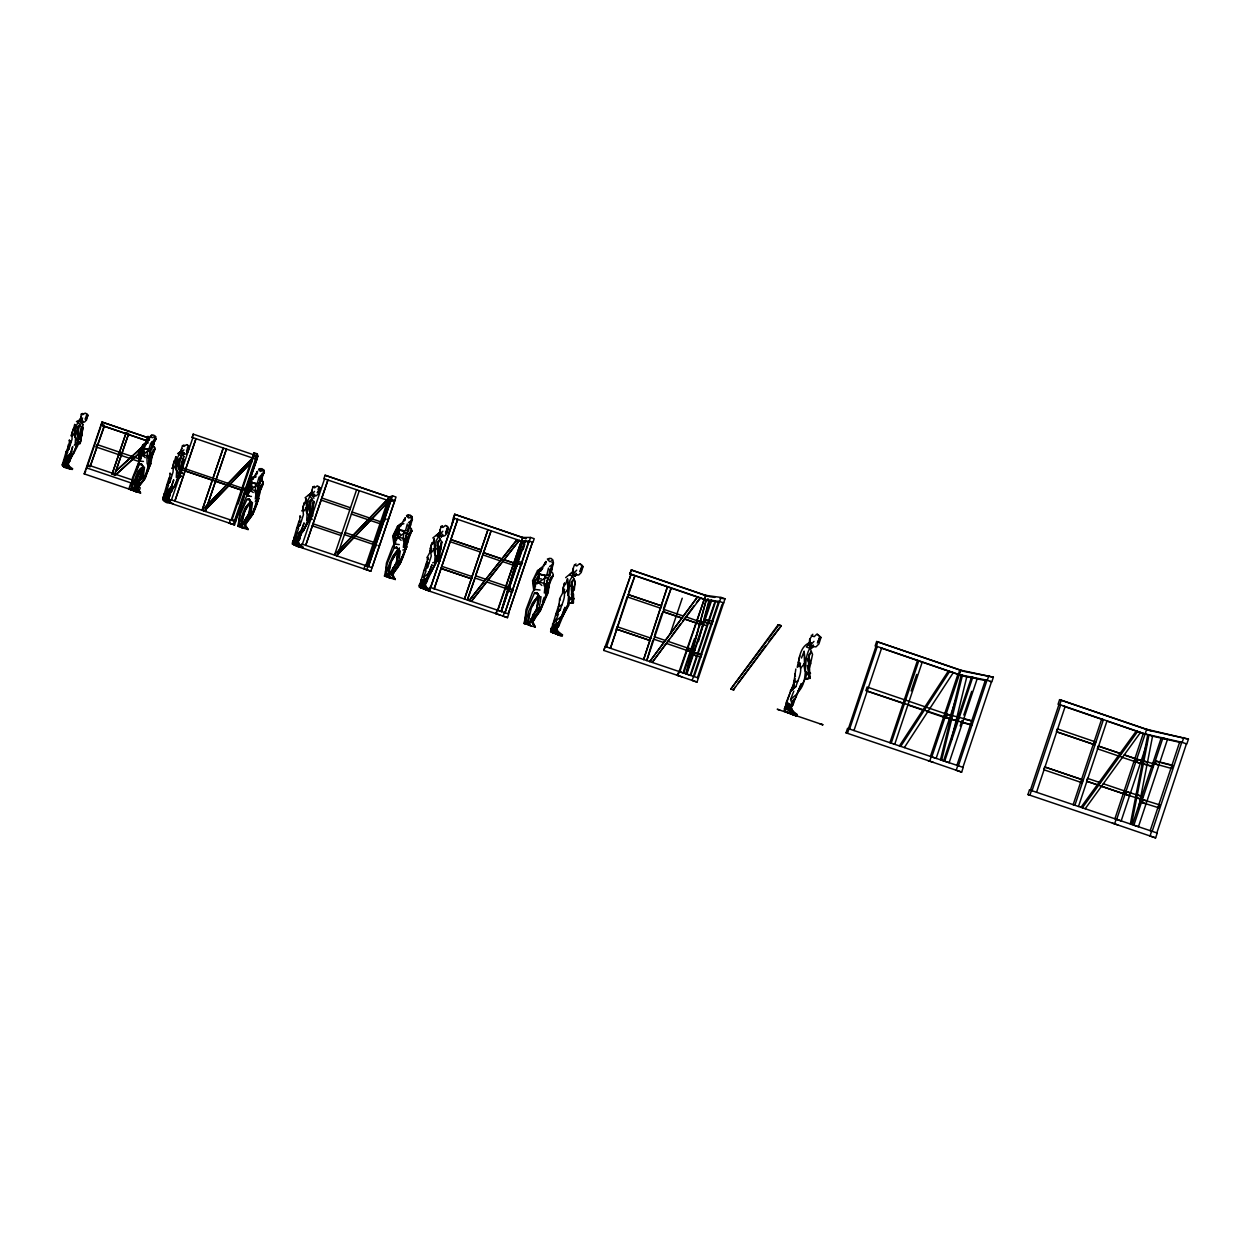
<?xml version="1.0" encoding="UTF-8"?>
<svg xmlns="http://www.w3.org/2000/svg" width="1251" height="1251" viewBox="0 0 1251 1251"><rect width="100%" height="100%" fill="white"/><g stroke="black" fill="none" stroke-linecap="round" stroke-linejoin="round"><path stroke-width="1.5" d="M302.805 507.812L304.431 502.621L302.805 507.812L303.414 514.724L300.115 525.06L296.643 528.516L292.406 543.997L295.94 543.309L299.161 540.213L300.099 536.851L298.614 534.193M560.339 635.711L560.276 634.601L551.222 632.036L550.8 629.581L554.209 628.065L560.339 635.711L550.612 631.739L551.159 628.346L557.524 626.532L556.304 623.952L559.353 621.856L565.045 607.235L561.324 617.978L557.274 624.28L557.383 626.704L554.74 629.003L551.503 628.8L556.007 613.725L560.323 609.769C561.855 603.263 567.094 595.789 562.856 589.362L564.482 583.185L562.856 589.362M394.174 536.085L394.19 545.968L394.69 543.2M534.474 590.503L535.459 580.261L535.397 586.656M809.694 639.198L809.006 644.75L811.367 651.615L809.022 656.165L808.646 672.631L808.756 658.589M427.811 590.566L427.701 589.549L419.679 587.282L419.398 585.093L422.291 583.654L427.811 590.566L419.241 587.047L419.398 585.093L421.65 582.716L423.323 583.936L426.575 581.996L435.223 563.701L436.724 557.508L434.644 553.552L434.238 538.978L432.486 544.451M301.944 546.155L299.708 544.748L297.816 540.182L295.971 540.667L297.957 535.835M531.268 625.953L528.641 625.047L529.595 622.623L541.058 607.579L545.639 596.117L545.811 586.312L548.141 577.712L550.331 575.304L541.589 575.116L538.587 573.13L538.477 570.519L541.73 567.469L542.731 567.876L540.839 570.847L542.731 567.876M172.185 489.845L168.901 490.752L170.355 493.285L169.636 496.037L167.775 494.301L171.027 490.095L171.637 491.565L169.01 494.692C173.639 488.562 177.454 481.135 178.283 473.41L176.125 469.766L175.797 456.678L174.468 461.666M248.621 495.803L247.745 495.349L247.87 488.922L251.779 483.605L251.467 486.498L250.7 479.368L254.219 476.944L252.483 479.555L254.219 476.944M308.794 521.073L303.086 531.268L301.163 529.939L302.648 531.691L298.536 538.258L301.272 534.99L300.568 533.411L303.086 531.268L308.074 519.556L311.843 519.29L306.604 512.347L306.245 498.633L304.712 503.825M811.258 635.383L814.151 636.681L817.028 634.038L820.969 637.494L818.889 643.952L815.98 646.876L813.666 646.595L811.148 648.19L811.242 642.764L809.616 642.701C801.25 645.985 799.655 655.321 798.232 663.139C804.143 670.051 797.857 679.152 795.996 686.486L790.82 690.865L784.533 708.707L785.237 711.569L795.902 714.618L793.369 714.993L784.283 711.131L784.533 708.707L788.865 707.143L795.902 714.618L795.855 715.838L793.369 714.993L788.834 710.443L789.381 708.191L792.118 705.486L791.789 702.687L794.557 700.06L801.375 683.625L797.497 692.647C810.132 680.466 801.719 662.014 809.804 648.315L806.348 646.955L810.288 642.326L809.694 639.355L812.806 634.273M422.807 583.232L420.836 580.12L425.34 582.278L419.679 583.967L425.309 582.466L424.152 579.917L426.998 578.04L431.986 564.748L425.309 582.466L422.807 584.514L419.898 584.342L423.933 570.675L427.733 567.047L431.251 556.085L430.313 548.642L431.908 543.09L430.313 548.642M551.159 628.346L553.208 626.939L553.333 623.577M786.754 704.657L786.691 707.065L785.034 707.347L792.211 711.741L795.855 715.838M430.281 590.003L423.886 585.218L427.216 581.074L427.263 579.416L425.418 580.855L428.327 577.368L427.498 575.679L430.797 572.723L436.349 562.622M430.97 548.173L431.767 548.657L430.266 551.316L430.313 549.83M533.77 588.033L533.927 582.606M809.053 664.344L809.194 659.089M810.554 645.751L809.022 644.593L810.195 645.422L810.288 642.326L809.006 644.75L811.148 648.19L813.072 645.813L811.68 647.987L809.006 644.75L811.242 642.764M135.968 487.843L136.031 485.763L140.55 479.586M172.779 465.513L174.436 460.603L173.091 468.03L172.873 466.607M421.65 582.716L421.681 579.651L425.309 580.308L423.495 577.415L426.122 570.769M296.643 528.516L299.255 520.338M83.051 427.435L81.565 433.8L81.393 429.359L83.051 427.435L80.236 443.48L74.997 437.006L74.7 424.496L73.512 429.296M300.099 538.415L297.816 540.182L298.285 541.933C292.515 540.401 301.069 540.26 296.8 537.211L299.552 535.459L304.102 522.887L298.066 539.666L295.596 541.558L292.89 541.402L294.72 539.932M560.245 620.918L557.055 624.781L559.275 623.248L558.493 626.079L555.819 627.877L558.102 627.158L559.197 625.062L570.081 599.198L567.97 594.882L567.501 578.775L565.405 584.764M152.638 451.548C150.026 453.378 147.368 465.091 150.886 463.668L152.638 451.548L154.827 449.281L154.608 447.373L151.793 444.527L152.106 441.838L156.062 439.07L155.562 436.521L153.67 435.082L150.558 435.629M525.748 621.168L525.873 618.62M140.378 460.556L140.331 454.394L145.648 445.215L142.583 445.434L138.345 454.019L139.721 461.275L138.861 453.785L142.067 447.577L145.163 449.015L152.075 449.031L150.276 451.079C148.666 464.903 147.227 479.633 134.608 488.86L133.951 490.971L136.547 491.862M147.18 464.012L146.899 457.131L149.682 456.38L147.243 456.115L147.509 450.172L150.276 451.079L148.369 458.335M187.494 445.137L189.261 446.779L187.963 451.83L185.914 453.957L182.709 454.707L180.488 452.299L182.49 445.684L184.022 444.996M394.784 541.511L395.066 536.476L399.116 530.799L399.1 529.204L395.316 533.896M243.429 524.153L243.554 521.995L249.262 514.036L250.7 506.624M545.702 564.201L545.858 561.527L541.62 568.423L538.477 570.519L538.587 573.13L537.336 573.224L533.489 580.573L533.786 589.487M70.494 441.681L69.352 440.211L69.212 448.702L67.929 447.592L68.461 444.34M165.398 496.053L165.507 494.426M168.588 485.263L166.211 491.236L166.836 493.504L168.385 494.02L164.976 493.379L165.116 496.194L162.99 498.289L170.167 502.464L166.618 501.135C164.147 497.116 170.167 496.538 166.836 493.504L169.557 491.862L173.748 479.821L168.213 495.912L165.742 497.679L163.193 497.538C162.223 504.622 177.298 505.044 165.226 496.882L163.193 497.538L166.758 485.216L169.948 481.901L173.06 472.018L173.357 465.091M548.908 587.782L550.331 578.071L553.255 575.491L552.754 573.13L549.377 569.752M169.808 476.787L170.042 473.066L171.059 474.551M149.823 459.789L149.573 464.058L150.886 463.668L144.131 479.649L137.235 487.64L137.125 489.516L140.565 493.035L133.951 490.971M405.011 520.463L405.183 517.961L401.164 524.404L398.146 526.358L398.006 528.454L400.899 530.612L408.936 530.737L406.888 533.004L404.73 541.089L404.777 550.362L400.523 561.152L389.452 575.163L388.608 577.462L391.235 578.369M407.623 542.481L409.155 533.411L411.782 530.956L411.391 528.766L408.248 525.592M442.479 525.717L440.962 526.53L438.726 536.538L436.192 540.604L434.691 562.027M255.345 490.814L251.279 489.329L255.673 485.982L258.613 485.529L257.878 491.064L255.345 490.814L255.689 484.575L258.613 485.529L260.521 483.386L254.704 483.543L250.669 481.635L253.515 476.647L250.45 481.291M308.074 519.556L310.389 519.634L309.638 517.695L311.358 518.367L310.389 519.634L308.074 519.556L308.716 516.131M572.817 595.648L571.91 597.697L575.272 581.527L572.489 576.085L573.427 568.361M299.724 519.634L299.99 515.74L300.819 517.21M567.938 604.217L569.799 580.62L572.489 576.085L569.58 574.944L573.599 571.019L572.348 573.13L573.411 573.709L573.13 568.407L574.522 564.905L576.085 563.982M69.321 468.844L62.753 463.574L64.661 462.933L69.399 468.281L62.659 466.123C60.345 461.056 70.947 464.449 66.162 459.696L68.821 458.163L72.714 446.607L70.541 455.208L66.131 463.37L66.084 467.03C75.576 469.86 59.469 468.5 62.785 463.323L66.131 451.799L69.086 448.593L72.058 439.164L71.979 433.018L73.668 428.342L71.979 433.018M75.216 444.34L76.092 425.809L80.517 418.804L81.331 414.081L82.847 413.455M260.959 469.813L258.644 469.203L261.912 468.625L263.805 470.095L264.321 472.769L260.364 475.755L260.083 478.586L263.038 481.588L263.32 483.621L260.959 485.982C258.941 499.462 255.392 514.349 244.883 523.981L244.743 525.936L248.073 529.548L241.412 527.484L243.554 521.995M242.616 527.328L242.147 525.279L249.184 512.707L251.279 502.167L249.105 498.852L247.01 499.337L240.442 513.833L237.737 526.202L241.302 525.748L245.071 509.313M552.723 626L552.567 628.08L553.286 625.531L552.473 624.124L557.524 626.532L554.24 630.989L558.024 634.929L560.276 634.601M176.297 477.429L177.345 458.069L181.974 448.593M257.253 473.816L257.44 471.471L253.609 477.538L250.7 479.368L250.669 481.635L246.353 488.297L247.151 496.053L245.743 488.515L250.169 479.493L252.295 477.647L256.111 476.881M259.332 494.473L259.567 491.502L263.32 483.621L260.599 486.889L258.081 494.098L258.034 500.228L252.89 512.175L243.82 523.559L246.854 522.511L244.852 525.201L245.806 518.242M573.537 594.022L573.411 602.794L572.677 601.653L571.426 603.091L569.017 603.123L573.411 602.794L571.77 599.464L571.426 581.778L573.99 579.041L571.957 583.06L571.472 589.049L572.395 597.352L573.974 598.4M318.051 486.404L319.943 488.14L318.645 493.457L316.487 495.677L313.157 496.475L310.889 493.957L312.922 486.999L314.423 486.264M166.821 496.053L169.636 496.037L168.338 496.522L169.933 501.62L168.244 499.008M407.826 537.305L406.278 541.167L411.782 530.956C405.559 545.014 404.589 562.637 392.314 573.771L392.126 575.835L395.253 579.51L388.608 577.462M563.575 588.83L564.592 589.409L559.666 598.682L558.79 607.188M149.276 440.039L149.463 437.803L145.788 443.573L142.989 445.293L142.911 447.436L142.989 445.293L146.226 442.963L144.569 445.434L146.226 442.963M150.98 459.586L154.827 449.281L152.137 452.362L149.729 459.211L149.823 465.075L148.744 466.764M178.252 475.693L178.002 478.648L173.889 487.39L170.918 488.015L173.889 487.39L178.768 478.257M306.714 520.353L307.981 500.119L312.078 492.206M403.354 547.406L403.932 542.121L402.994 539.713L405.934 538.821L403.307 538.571L403.76 531.988L406.888 533.004L404.73 541.089M793.838 691.084L790.569 699.403L792.524 705.376L785.034 707.347L787.114 705.658L787.473 701.936M77.515 442.838L73.309 453.988L67.476 460.603L69.212 462.245L69.79 459.586L68.383 457.147L70.744 453.269L72.73 454.551L76.608 446.075L77.171 440.524M131.668 486.092L132.387 478.226L139.174 461.04L143.443 461.447M792.039 701.545L794.432 698.637L793.572 703.422L789.819 708.754L797.106 714.493L796.996 715.635L785.081 711.569L796.996 715.635L792.352 713.148M408.592 525.279L407.779 530.455L409.671 528.125L412.377 519.306L411.845 516.475L409.968 514.959L406.528 515.568L408.78 516.147M166.758 485.216L169.213 477.413M238.816 522.293L239.582 514.02L245.384 498.758L246.791 495.959L251.435 496.444M390.578 573.881L390.797 571.613L395.363 564.576M440.117 529.689L439.852 532.426L436.177 535.522L438.726 536.538L441.447 541.511L438.444 556.179L440.024 549.564L439.883 560.823L432.674 562.778M551.957 576.727L553.255 575.491L549.095 584.405L548.204 592.442L539.994 611.364L532.582 621.106L532.379 623.311L535.287 627.079L528.641 625.047M249.997 507.922L250.591 501.682L249.105 498.852M397.396 556.632L398.021 550.018L396.63 547.078L394.3 547.547L387.435 562.95L384.479 576.023L390.562 577.821L390.171 577.008M438.913 533.942L439.867 534.474L440.102 532.05L438.913 533.942L441.29 536.882L442.698 534.943L441.243 536.585L444.762 535.725L447.045 533.379L448.577 528.157L446.326 525.842M537.664 602.763L537.946 594.381L537.054 592.63L534.458 593.115L527.218 609.534L523.966 623.42L530.002 625.187L527.828 622.857L529.236 613.506M795.839 668.988L792.931 689.129M133.669 490.361L131.59 489.688C133.591 484.137 137.282 465.935 143.724 467.702L141.332 463.777L139.424 464.262L133.122 478.023L130.62 489.813L134.06 489.391L137.735 473.801M142.317 472.456L142.88 466.514M385.558 571.863L386.418 563.122L392.517 546.922L394.159 543.997L399.272 544.576M575.116 581.574L574.272 590.081L573.724 587.094M440.493 556.883L438.82 555.851L437.772 548.266L438.335 542.871L440.164 539.228L437.694 541.667L438.194 557.743L439.883 560.823L439.304 559.822L438.038 560.98L439.304 559.822M525.076 618.979L526.03 609.675L532.473 592.427L534.365 589.362L540.025 590.034M179.081 453.097L181.676 450.626L181.364 452.768L180.488 452.299M544.326 593.021L544.92 587.391L543.919 584.827L546.937 583.857L547.578 579.807M134.06 489.391L136.812 476.834L142.817 466.842L137.563 472.784M421.134 581.84L420.915 583.717L421.524 581.387M546.937 583.857L544.201 583.591L544.764 576.602L548.141 577.712L545.811 586.312M794.713 673.742L795.464 676.4M255.329 499.118L255.908 494.145L255.016 491.878L257.878 491.064M798.232 663.139L799.78 656.056M392.314 573.771L395.253 579.51L392.079 574.991L400.242 563.403L404.824 551.347L400.523 561.152L396.567 561.715L399.006 550.612L397.912 550.065L396.567 561.715L391.188 573.318L394.315 572.176L392.611 575.038L393.049 567.594M144.49 467.155L143.349 476.819L139.956 479.852L136.234 487.233L139.158 486.264L137.735 488.86L136.031 485.763L134.608 488.86L135.045 490.814M241.302 525.748C241.709 520.4 246.76 500.963 251.435 502.918L250.466 502.011C243.007 508.125 241.568 517.539 238.816 526.092L240.833 526.734M310.889 493.957L311.812 494.458L312.25 490.017M539.634 596.414L538.337 595.804L536.82 608.174L531.409 620.637L534.646 619.401L532.144 622.357L540.573 609.925L545.561 597.118L541.058 607.579L536.82 608.174L539.634 596.414L537.054 592.63M532.332 620.777L533.129 614.46L536.648 609.581L538.43 600.636M312.5 515.6L310.686 514.552L309.529 507.359L311.874 498.883L310.467 496.334L308.121 495.38L305.072 497.789M150.761 458.319L154.827 449.281M252.483 502.433L251.154 512.55L247.667 515.756M547.359 559.025L551.003 558.353L552.864 559.932L553.427 562.95L551.065 572.489L549.142 575.007L549.861 569.455M530.565 621.168L533.129 614.46M563.873 591.051L562.59 592.223L562.794 590.628M66.334 463.167L67.992 462.714L69.509 467.593L67.882 465.075M137.235 487.64L140.565 493.035L137.344 488.844L138.282 482.229M294.157 539.072L293.907 540.823L292.765 541.073M182.114 472.987L180.175 471.908L178.877 464.997L181.223 456.928L179.816 454.473L177.642 453.597L181.63 451.032M310.154 502.323L308.403 508L310.404 514.88L312.39 508.829L312.609 516.335L311.077 513.16M400.32 550.909L398.741 561.574L395.144 565.014M153.967 451.314L154.608 447.373M79.345 420.383L80.189 420.836L80.517 418.804L79.345 420.383L81.941 423.073L83.051 421.384L81.534 422.697L84.599 421.978L86.538 419.961L87.836 415.144L86.178 413.581M558.181 633.272L557.242 629.362L555.647 629.675L562.481 634.882L562.215 635.836L551.628 632.224L555.022 619.104M142.661 447.107L145.632 442.698L142.661 447.107L143.724 448.046L141.957 454.348M256.83 501.979L256.596 493.16L258.613 485.529M80.924 416.896L80.549 419.21L78.203 421.196M541.058 596.743L539.197 608.049L535.491 611.755M80.987 440.164L78.969 439.085L77.593 432.439L79.908 424.746L78.516 422.4L76.483 421.571L82.019 419.351M398.85 551.3L397.834 550.346L398.85 551.3L399.35 548.251C391.563 555.804 388.326 565.78 385.668 575.929L384.479 576.023L390.562 577.821L388.17 575.523L390.515 561.824M406.028 542.606L405.918 547.625L407.169 546.906L405.699 547.344L406.403 538.821L407.842 539.322L406.372 542.105L406.137 548.532L404.777 550.362M257.19 490.814L258.081 494.098L259.567 491.502L258.238 491.049L257.722 499.133L259.098 498.711C255.423 500.463 258.754 491.174 260.005 489.751L258.269 494.708M164.506 495.365L163.162 497.241M69.118 467.937L64.739 465.231L67.366 461.775L63.676 459.977L63.77 463.073L62.785 463.323L64.724 462.338L68.273 463.308L69.853 461.04M141.332 463.777L143.365 466.92L141.519 476.991L139.956 479.852M425.34 588.392L429.953 590.832L420.336 587.548L421.571 580.589M261.021 478.054L263.32 473.879L261.287 480.931L259.41 483.105L260.317 478.273M141.676 478.273L143.38 469.469M81.628 430.016L81.878 435.833L81.471 434.175L80.471 438.147L78.797 439.429L81.268 426.81L79.908 424.746L77.421 426.732L78.313 440.68L75.654 438.194M1130.341 824.002L1147.793 734.665M1131.53 824.393L1148.981 734.931L1152.562 736.167L1138.504 808.49M81.268 431.83L80.267 438.116L81.237 440.884M396.52 563.075L398.506 552.989M184.022 459.586L182.646 466.295L182.318 461.603L184.022 459.586L182.63 463.23L182.771 468.359L182.365 466.623L181.489 470.845L179.956 472.252L182.568 459.039L181.223 456.928L178.737 459.023L178.533 466.451L180.222 474.895L179.597 476.568L177.798 476.725L180.144 476.85L181.02 475.615M261.287 480.931L262.288 477.726L259.41 483.105M64.082 461.525L63.77 463.073L67.366 461.775L64.661 462.933M164.647 494.88L164.225 497.007L168.041 495.662L164.131 493.77L165.789 496.538M189.261 446.779L187.009 451.861M310.999 514.474L313.172 501.072L311.874 498.883L309.404 501.135L310.06 516.319L307.293 513.645M298.332 540.901L296.065 540.573L296.362 545.139L300.224 546.578L297.91 544.294L292.546 542.152L295.08 540.729L300.24 547.234L292.718 544.185L292.546 542.152L294.704 541.48C288.496 548.36 317.504 548.986 293.578 544.513L294.829 539.728M258.238 493.285L261.162 489.219L263.038 481.588M155.061 438.913L156.062 439.07L155.249 440.43L154.014 439.883L155.562 436.521M152.731 444.027L154.968 440.071L152.841 446.716L150.996 448.765L151.95 444.199M809.006 670.114L808.646 672.631L812.556 654.351L811.367 651.615L808.787 654.82L808.74 674.727L810.163 678.355L805.206 678.73L797.919 692.272M82.378 427.467L83.004 424.621L80.674 420.68M68.993 462.667L65.975 462.917L69.29 461.822L72.73 454.551L70.509 454.598L71.995 451.752M294.407 538.618L293.907 540.823L297.988 539.447L293.813 537.43L295.627 540.354M401.118 540.338L398.569 538.008L397.662 534.349L399.288 529.533L398.006 528.454L402.009 523.841L398.146 526.358L398.193 528.782L397.099 528.907L393.502 535.803L394.19 545.968L392.767 536.022L397.427 526.436L399.71 524.497L403.885 523.731M795.12 678.73L793.197 686.908L790.351 690.661M168.009 500.306L166.602 497.288L169.792 495.631L170.355 493.285M66.131 451.799L67.929 447.592M546.875 574.772L548.485 568.063M183.193 459.57L183.913 456.615L182.427 453.894M86.303 469.485L100.674 427.06M263.805 470.095L263.195 472.581L264.321 472.769L261.772 474.801M940.471 759.795L961.253 675.024L966.804 676.76L951.12 740.92M962.441 675.274L941.628 760.186L949.134 762.703L977.156 678.855L972.731 677.338L944.693 761.202M297.91 544.294L296.284 541.073L299.489 539.29L300.099 536.851M409.671 528.125L410.547 524.654L407.779 530.455M251.06 485.169L249.997 490.376L248.902 490.345L251.076 489.188L249.074 492.659M386.387 571.551L387.247 568.189M423.933 570.675L426.732 561.996M547.469 586.422L548.219 583.545M405.652 530.236L407.294 523.966M427.701 589.549L425.668 589.846L422.338 586.312L425.34 582.278L422.291 583.654M536.867 584.045L538.43 581.465L536.319 582.872L537.821 582.997L537.914 579.025L539.869 573.959L538.43 572.77L541.73 567.469L542.09 568.533L538.43 572.77M698.418 641.607L709.395 600.793L706.283 599.729L686.299 673.945L711.006 600.261L715.603 601.7L690.771 675.462L686.815 674.117L711.647 600.355M703.906 619.245L708.394 602.575M300.24 547.234L295.142 543.247L297.988 539.447L295.08 540.729M410.25 533.035L411.391 528.766M685.814 673.789L706.283 599.729M809.6 676.494L808.115 678.636L805.206 678.73L806.723 674.383L804.706 669.613L804.018 664.015L804.909 662.592M170.136 503.074L165.304 499.29L168.041 495.662L165.226 496.882M152.841 446.716L153.936 443.714L150.996 448.765M262.194 485.685L263.32 483.621M257.393 482.902L259.082 477.038M556.007 613.725L559.119 604.155M299.489 545.53L296.847 542.293L298.317 542.058M246.9 487.609L235.047 521.464L235.297 520.619L232.67 519.744M401.415 524.45L401.164 523.481L398.006 528.454M807.708 660.716L809.022 656.165M256.596 493.16L258.269 487.437M580.323 564.138L582.982 566.734L581.246 572.473L578.697 575.053L576.68 574.819L574.725 576.289L572.911 573.146L574.725 576.289L576.32 574.178L574.85 576.007L572.348 573.13M256.955 459.133L257.221 458.257L249.23 481.135M501.354 611.473L522.543 541.261L501.104 611.411M523.184 549.627L524.826 544.076M411.845 516.475L411.063 519.071L412.377 519.306L409.327 523.043M570.956 586.391L571.957 583.06M788.834 710.443L784.533 708.707L792.79 704.594L793.76 701.404M149.088 448.562L150.777 443.01M437.412 545.889L438.335 542.871M548.141 583.513L547.266 586.328L549.987 581.543M569.017 603.123L571.426 603.091L572.551 601.043M87.836 415.144L85.725 420.008M178.455 463.808L179.597 460.212M389.155 499.43L388.764 500.322L391.454 501.229L391.844 500.353L389.155 499.43L367.763 566.328L368.138 565.483M79.438 439.085L76.718 433.049L78.36 427.889M303.43 507.374L302.945 510.377L302.851 508.938M448.374 527.703L445.731 533.317M74.184 445.2L78.469 443.558L79.001 441.931M807.786 660.434L808.944 656.884L810.664 663.812M530.877 618.792L529.595 622.623L530.143 624.937M1183.79 737.511L1182.179 742.359L1143.258 733.524L1114.891 818.795L1152.171 831.336L1181.773 742.265L1186.839 743.954L1188.45 739.122L1146.667 729.302L1116.69 819.405M1114.61 823.862L1116.158 819.217M1124.696 794.119L1100.098 785.816L1124.696 794.119L1125.634 791.336L1103.319 783.751M1133.985 761.39L1135.455 761.781L1136.393 758.997L1124.274 754.853M1129.544 795.761L1125.963 794.541L1126.885 791.742L1136.017 794.635M1140.318 763.407L1136.721 762.187L1137.659 759.404L1142.695 760.702M1121.177 820.922L1146.573 744.58M1132.374 824.675L1161.319 737.621L1165.869 739.185M1153.719 763.548L1152.765 766.394L1143.32 763.908L1153.25 766.8M1146.041 803.893L1142.382 802.657L1143.336 799.811L1159.88 804.972M1158.911 765.19L1155.252 763.954L1156.205 761.108L1172.953 765.377L1171.984 768.27M1150.201 830.68L1179.756 741.812M1158.879 807.724L1159.833 804.815M1156.831 832.916L1186.433 743.86M1155.611 837.889L1157.222 833.057L1151.624 831.149L1150.013 835.996L1155.611 837.889L1112.452 823.127M798.029 664.547L797.466 666.251L799.264 666.33M911.166 690.912L916.67 674.477M929.712 761.155L931.213 756.667M946.084 714.04L944.88 717.605L926.663 711.397M931.807 756.871L960.799 670.176L876.638 641.513L875.137 645.985L877.264 646.517L849.601 729.052L847.537 728.348L846.036 732.836L847.459 733.321L848.96 728.833L936.436 758.45M946.272 717.98L947.46 714.399M936.155 758.356L956.327 698.058M943.567 760.827L971.558 677.104L974.498 678.12M960.158 725.94L961.988 720.482M963.802 715.025L971.714 691.365M956.921 765.315L985.46 679.918M988.853 675.634L987.289 680.278L957.891 674.352L930.447 756.417L958.391 765.815L986.992 680.216L991.808 681.826L993.372 677.182L959.392 669.895M962.91 767.348L991.511 681.764L989.963 681.451M961.659 772.102L963.207 767.442L957.781 765.596L956.217 770.256L961.659 772.102L928.086 760.592M1031.449 790.538L1029.901 795.214L1027.947 794.541L1029.495 789.881L1032.028 790.741L1060.629 704.97L1058.049 704.297L1059.597 699.653L1151.139 730.85M1030.402 790.194L1058.94 704.61M1061.286 700.013L1059.738 704.657L1148.105 734.978M1036.547 792.274L1065.148 706.518L1063.444 706.158M1082.021 782.719L1082.944 779.936L1044.648 766.91L1043.709 769.709L1082.021 782.719L1080.629 782.297M1094.672 744.736L1095.595 741.952L1057.33 728.864L1056.391 731.663L1094.672 744.736L1056.876 731.944M1078.503 806.473L1107.01 720.873M697.276 656.134L694.117 655.071L694.93 652.662L701.639 654.523L700.81 656.963M705.142 622.326L705.939 619.917L712.835 621.262L712.007 623.702L705.142 622.326L711.756 624.093M690.161 675.243L714.321 603.451M693.398 676.322L718.637 601.371M698.371 677.995L693.539 676.369L692.163 680.45L696.995 682.092L725.017 598.807L721.014 597.431L719.638 601.512L703.484 599.166M722.03 604.577L697.417 677.682L698.214 677.948M848.413 728.645L876.013 646.282M877.889 641.732L876.388 646.22L961.831 675.509M853.98 730.537L881.642 648.018M143.959 445.481L144.569 443.667L148.134 442.932M496.068 613.694L497.288 610.113L508.75 613.96L507.499 617.65L503.105 616.149L504.341 612.458M497.554 610.207L521.98 539.228M504.997 588.205L506.03 586.125L488.39 580.136M512.801 565.139L513.848 563.028L504.075 559.76L513.848 563.028M497.914 610.332L522.59 537.445L530.549 537.445L534.208 538.696L532.957 542.387L529.204 541.12L504.982 612.693M508.938 589.487L506.092 588.533L506.811 586.375L508.719 586.797M516.741 566.39L513.911 565.421L514.63 563.278L515.678 563.388M501.072 611.379L524.857 541.058M501.479 611.536L525.185 541.073L528.798 542.293M509.048 591.144L509.782 588.971L513.16 589.721L512.41 591.926L509.048 591.144L511.94 592.13M518.211 564.045L518.962 561.871L522.465 562.231L521.714 564.436L518.211 564.045L521.104 565.03M528.782 541.12L504.997 612.693M530.549 537.445L529.298 541.136L520.963 540.995M531.816 544.201L508.281 613.803L532.441 542.371M603.811 650.442L605.14 646.486L606.532 646.955L631.067 574.225L603.811 650.442L681.67 676.791M719.122 602.216L707.362 600.496L629.644 573.896L631.614 570.018L708.175 596.227M629.644 573.896L631.614 570.018M626.97 597.274L610.441 648.284L634.976 575.569L628.815 591.832M649.91 640.465L616.243 629.065L649.91 640.465L650.723 638.104L617.04 626.704M660.215 608.142L661.576 605.891L627.908 594.491L661.576 605.891M652.803 640.418L646.767 660.575L671.24 587.97L663.796 607.814M654.633 634.992L661.967 613.24M670.239 633.835L682.233 598.213M677.901 675.509L679.23 671.568M679.856 671.787L705.595 595.335L721.014 597.431M690.927 651.755L687.815 650.692L688.613 648.331L692.397 649.347M700.169 624.296L697.073 623.248L697.855 620.887L699.95 621.294M683.609 671.036L694.571 638.479M707.362 600.496L708.019 598.525M683.75 673.101L698.386 629.597M699.606 625.985L701.436 620.543M390.703 497.617L325.088 475.177L323.868 478.648L389.561 500.979M302.367 544.201L324.556 478.883M334.502 555.084L356.582 489.829M337.207 556.007L359.272 490.752M365.73 565.655L388.998 497.163L392.564 495.865L396.02 497.038L370.843 571.222L300.506 547.344L301.694 543.982L372.016 567.751L394.816 500.525L391.172 499.399L368.373 566.515L392.564 495.865M367.043 566.093L389.64 499.915M428.686 590.879L430.203 587.407L428.686 590.879L499.9 614.976M524.513 542.215L453.425 517.898L454.629 514.317L526.139 538.649M453.722 517.867L454.926 514.286M452.221 523.121L453.425 517.898M471.611 578.822L441.056 568.47L471.611 578.822L472.331 576.664L441.994 566.375M480.384 552.082L481.369 549.971L451.064 539.634M475.067 577.993L467.342 599.98L491.158 530.674L475.99 574.444M140.237 487.749L138.673 492.315L84.192 473.879L102.019 422.025L149.057 438.053M102.019 422.025L101.284 425.262L146.101 440.446M85.787 471.017L84.192 473.879M87.836 464.903L87.601 465.841L90.088 466.686M103.88 426.091L104.193 425.168L101.722 424.339L101.472 425.293L146.742 440.759M96.092 446.935L96.921 444.496L120.456 452.502L119.627 454.942L96.171 446.967M89.994 466.654L104.365 426.31M90.494 465.794L104.068 426.122M112.043 474.113L126.132 432.658L128.665 433.55L115.514 472.284M136.093 470.798L139.252 461.588M141.128 456.068L143.021 450.548M144.913 445.012L147.853 436.38L150.386 437.24M136.312 470.892L139.455 461.697L132.762 459.414M145.1 445.153L146.789 439.492M148.228 439.992L149.494 439.382M135.186 481.807L135.515 480.869M136.25 482.245L136.594 481.338M141.144 468.39L135.671 484.403L136.719 486.483M137.438 481.619L136.031 482.167M138.376 481.932L142.723 469.188M134.217 480.431L138.626 482.026L142.254 471.08M138.533 483.089L139.017 482.245L137.61 482.777M138.877 485.591L139.643 484.153L139.127 485.669L130.948 482.792L128.806 489.032L132.106 490.095M141.082 479.164L142.223 475.787M148.04 467.983L145.053 478.586L137.344 488.844M246.838 488.734L234.516 524.873L169.667 502.933L170.777 499.712L235.688 521.698L234.359 521.214M193.201 434.128L192.232 437.49L193.201 434.128L257.909 456.255L249.997 479.665M215.453 481.213L241.287 490.001L182.13 469.844L182.787 467.921L246.588 489.641L242.975 487.311M182.239 469.923L182.787 467.921M234.594 524.904L229.246 523.168L230.372 519.869L231.795 520.369L253.281 457.35M231.122 520.119L253.984 452.737L257.299 453.878L257.941 456.365M238.003 504.106L242.366 491.299M233.233 524.513L257.299 453.878M244.977 491.252L245.634 489.329M235.079 521.479L246.072 489M247.291 485.388L256.502 458.351M793.994 685.908L794.416 680.044M787.661 704.235L786.691 707.065L792.524 705.376L786.613 702.577L789.318 706.549M255.939 503.199L252.796 514.349L244.852 525.201L248.073 529.548L244.883 523.981M556.46 615.508L558.759 609.612M401.727 556.82L400.242 563.403M797.231 667.346L799.78 665.188L800.468 663.296L799.029 662.545M145.053 478.586L149.01 467.718L145.022 476.475L141.519 476.991L142.614 466.498L143.365 466.92M798.138 664.406L797.466 666.251L799.78 665.188M436.802 560.792L438.225 561.152L435.895 561.12L437.428 559.088M542.418 602.106L544.154 597.352M252.796 514.349L257.018 502.949L252.89 512.175L249.184 512.707L250.372 501.698L251.279 502.167M440.884 544.451L441.9 541.746L440.868 549.377L440.352 545.796L440.399 551.472L440.071 548.032M390.797 571.613L389.452 575.163L389.952 577.337M582.622 566.203L580.511 570.894M139.424 479.399L142.911 470.267M138.626 482.026L141.41 474.723M817.388 643.045L819.483 637.697L820.969 637.494L817.591 634.429M252.295 477.647L251.545 479.524L250.169 479.493M557.383 625.297L555.835 623.905L557.274 624.28L555.616 621.2L558.509 613.866M579.729 571.613L581.59 566.891L582.982 566.734L581.652 564.842L579.557 563.701L576.789 565.968L574.522 564.905M64.724 462.338L64.52 459.633L67.82 460.259L66.162 459.696L65.552 457.538L67.82 451.83M67.789 458.632L66.022 463.105L69.29 461.822M297.457 539.791L294.72 538.446L294.657 537.007L298.145 537.664L296.8 537.211L296.159 534.849L298.645 528.579M445.575 532.566L447.264 528.297L448.577 528.157L447.42 526.452L445.497 525.42L442.885 527.453L440.962 526.53M317.16 492.659L319.943 488.14M85.052 419.194L86.522 415.52L87.742 415.441L86.866 414.018L85.146 413.111L82.644 414.769L81.331 414.081M167.024 495.427L168.901 490.752L171.637 491.565M186.462 451.048L187.994 447.217L189.245 447.123L188.291 445.622L186.524 444.668L183.96 446.435L182.49 445.684M801.453 658.042L804.127 651.349L804.706 669.613M425.012 578.337L422.885 583.529L419.398 585.093L425.215 587.423L427.717 589.846L423.479 588.267L422.947 586.312M544.06 565.859L545.858 561.527M794.776 680.825L786.144 702.702L786.926 707.659M403.682 521.558L405.183 517.961M257.44 471.471L255.298 476.568L253.609 477.538M149.463 437.803L147.415 442.651L145.788 443.573M549.142 575.007L551.785 568.736L551.065 572.489M791.461 690.224L793.791 684.844M310.389 519.634L310.764 517.679M178.768 476.49L179.425 474.989M797.497 692.804L800.593 685.829M562.481 616.602L567.86 605.015M430.797 572.723L435.27 562.981M307.871 521.448L303.618 530.612L300.443 531.237L303.086 531.268L300.568 533.411M399.71 524.497L398.803 526.436L397.427 526.436M77.765 443.511L78.438 442.088L80.236 443.48L78.469 443.558L79.923 442.682L79.141 443.87L76.78 443.73L78.469 443.558M527.14 623.921L525.311 623.358L527.828 622.857L531.378 608.049L538.071 596.039L539.134 597.055L538.337 595.711L532.441 603.279L528.907 610.691L525.311 623.358L523.966 623.42L530.002 625.187M820.296 636.806L817.794 642.091M796.668 695.634L794.557 700.06L791.789 702.687M533.63 589.518L532.598 580.761L537.539 570.55L541.62 568.423M248.23 486.545L247.198 488.625L247.323 495.146M438.038 560.98L438.929 559.181M550.331 569.111L552.739 564.326L549.549 566.5M562.59 592.223L563.372 590.66M172.857 503.59L164.131 500.603L170.386 494.802M409.186 524.998L411.532 520.541L408.467 522.558M77.937 445.262L73.309 453.988L70.509 454.598M786.363 705.079L785.753 706.236L787.332 706.143L786.363 705.079L791.117 706.674L793.103 711.835L792.102 712.632M552.535 564.592L553.427 562.95L551.91 562.653M540.025 568.501L538.915 570.519L537.539 570.55M318.223 492.175L320.037 488.531L318.989 486.936L317.16 485.951L314.595 487.827L312.922 486.999M562.966 615.789L569.158 604.655M397.834 550.346L391.407 561.574L388.17 575.523L385.668 575.929L387.607 576.539M396.16 540.369L398.318 536.71L397.662 534.349L400.586 534.068M430.266 551.316L431.095 549.924M539.025 577.118L539.025 578.478L539.322 575.179L536.413 578.978M169.714 489.391L171.356 486.686L173.326 487.999M70.9 435.77L72.558 432.611M531.878 606.313L538.634 595.351M147.243 456.115L143.474 454.738L141.316 455.739L147.493 451.502L150.276 451.079M392.032 559.995L399.35 548.251M250.982 501.651L243.57 512.847M808.115 678.636L809.131 677.01L810.163 678.355L809.506 669.316M143.349 466.514L136.25 477.147M179.237 469.25L180.582 471.877M434.957 547.985L431.532 552.395M140.331 454.394L143.146 450.063L142.067 447.577M306.948 507.124L303.696 511.268M402.009 523.841L400.211 526.624L401.086 524.685M904.332 747.582L953.325 672.585L951.933 672.303M247.87 488.922L250.841 484.372L249.731 481.776M395.066 536.476L398.271 531.659L397.099 528.907M398.6 532.535L398.819 533.88L399.116 530.799M183.037 455.067L184.225 453.3L183.037 455.067L182.771 453.362M535.115 581.262L538.571 576.148L537.336 573.224M549.205 558.321L548.001 560.073L550.018 561.73L552.254 560.511M556.476 613.819L558.79 610.457M63.848 466.576L72.214 469.422L65.349 465.841L66.71 464.496L72.683 468.781L72.214 469.422L63.848 466.576L68.273 463.308M67.007 451.502L69.086 448.593M1080.973 807.317L1136.236 731.116L1137.706 731.444L1082.365 807.771M1085.196 808.74L1140.537 732.414M733.915 690.083L730.819 689.035L778.169 624.718L781.328 625.688L733.258 689.864L735.572 686.721M778.904 624.859L730.819 689.035M737.871 683.593L765.596 645.938M769.052 641.247L781.328 625.688M553.255 575.491L550.456 579.26L547.641 587.423L547.187 594.194L545.639 596.117M669.207 639.386L652.193 662.42L700.451 598.009L696.432 602.529M671.474 636.306L680.544 624.03M682.827 620.949L694.164 605.593M325.025 475.286L390.531 497.679M408.17 514.88L406.95 516.507L408.78 518.055L410.969 516.929M532.441 603.279L538.337 595.711M167.603 484.888L169.948 481.901M411.782 530.956L409.03 534.458L406.372 542.105L405.449 538.634M408.029 534.849L409.155 533.411M392.345 557.086L398.021 550.018M800.703 668.128L804.393 663.718M145.241 457.71L143.193 455.677L142.583 452.471L143.271 450.798L143.818 452.111L144.131 449.359M249.434 485.06L251.826 482.12M564.498 593.584L568.251 588.721L567.501 578.775M259.848 487.311L260.959 485.982M245.102 508.313L250.591 501.682M260.114 468.531L258.863 470.016L260.536 471.455L262.663 470.423M427.216 581.074L424.652 582.903L425.246 584.78L421.587 582.434L421.587 584.358M404.354 546.906L405.543 545.514L405.918 547.625M68.633 460.962L69.79 459.586M173.373 468.734L176.516 464.793L175.797 456.678M72.386 436.02L75.388 432.267L74.7 424.496M171.7 468.421L173.123 466.748M297.457 528.125L300.115 525.06M80.189 420.836L82.644 418.037M181.364 452.768L183.944 449.86M151.887 434.973L150.636 436.38L152.184 437.725L154.28 436.771M311.812 494.458L314.548 491.408M439.867 534.474L442.807 531.237M251.076 489.188L249.997 490.376L253.265 492.472M571.457 602.998L572.677 601.653M301.757 510.893L303.352 509.157M573.411 573.709L576.695 570.159M165.742 499.853L168.619 498.258L168.338 496.522M153.373 442.432L155.249 440.43M810.195 645.422L813.979 641.403M424.699 570.237L427.733 567.047M340.194 548.751L387.81 499.118L389.483 500.541L336.519 555.772L334.893 554.271M334.971 554.287L387.951 499.071M337.77 554.365L386.7 503.34M557.868 626.438L559.197 625.062M249.715 464.074L204.335 511.08L202.771 509.642L253.562 457.037M205.524 506.905L252.249 458.507M204.257 511.049L252.358 461.212M431.063 550.127L427.373 557.07L427.013 566.875L426.169 565.812M556.742 613.209L560.323 609.769M565.671 577.649L573.224 571.41M571.363 594.116L572.473 597.165M146.961 442.557L115.545 471.408L147.149 442.682M141.77 450.845L115.342 475.239L111.964 474.098M141.973 450.97L116.077 474.457M321.851 498.007L350.561 507.797M437.85 552.911L439.023 555.725M144.569 443.667L142.583 445.434L144.209 447.952L139.831 454.144L140.049 460.384M321.116 500.072L349.78 509.845M148.994 464.528L147.634 465.7L149.87 465.951L148.994 464.528L149.26 465.513M790.82 690.865L795.996 686.486M432.783 538.008L439.852 532.426L441.368 532.551M790.569 699.403L797.731 693.382M555.616 621.2L561.949 615.899M296.159 534.849L301.585 530.315M423.495 577.415L429.249 572.614M166.211 491.236L171.403 486.936M65.552 457.538L70.525 453.409M310.013 519.415L311.358 518.367L311.843 519.29M309.153 494.708L311.937 492.581L308.121 495.38M68.101 446.341L70.228 444.73M427.498 575.679L429.922 573.912L428.389 572.067L430.297 573.443M76.718 433.049L77.593 432.439M168.807 479.493L171.152 477.851M177.892 465.622L178.877 464.997M298.77 522.496L301.413 520.838M805.206 678.73L807.583 678.605M401.164 524.404L402.931 523.356M426.153 564.279L429.156 562.575M308.403 508L309.529 507.359M795.902 714.618L789.741 712.71M294.72 538.446L296.878 537.32L298.113 538.477M558.399 606.641L561.934 604.843M551.628 632.224L558.994 634.851L562.481 634.882M436.49 548.908L437.772 548.266M788.865 707.143L792.524 705.376L789.381 708.191L785.628 707.941M554.209 628.065L557.524 626.532L554.725 627.58L553.286 625.531M788.318 706.565L792.79 704.594M293.578 544.513L295.33 543.747M793.462 682.827L797.919 680.935M555.804 627.22L558.493 626.079M795.996 714.962L797.106 714.493M426.575 581.996L422.885 583.529L421.587 582.434L426.138 582.372L423.948 580.401M299.489 539.29L295.971 540.729L299.161 540.213M166.399 496.991L169.792 495.631M313.078 523.778L341.726 533.536M791.508 705.72L787.317 703.766M553.114 628.721L550.8 629.581L557.352 632.177L560.151 634.882L556.945 633.694M792.336 705.814L788.818 706.471M352.141 512.003L380.632 521.776M312.359 525.827L341.116 535.553M387.857 500.509L391.391 499.321M389.483 500.541L387.81 499.118M351.359 514.052L380.085 523.762M134.248 487.468L132.481 488.031L132.543 489.391L134.592 490.439L134.248 487.468L135.702 489.766M241.459 523.7L239.598 524.294L239.598 525.701L241.599 526.765L241.459 523.7L242.85 526.077M555.819 627.877L558.102 627.158M528.688 624.593L529.595 624.312L527.859 620.496L527.39 623.733L525.576 622.701M426.231 582.982L422.885 583.529L425.324 583.685L426.435 588.564L424.621 585.671M556.758 626.876L553.302 625.234M71.604 456.302L68.383 457.147L71.151 457.975L70.619 456.584L72.198 454.895L70.744 453.269M255.235 501.76L257.909 501.072L256.971 499.587L257.909 501.072M166.414 496.803L169.479 496.506M402.822 550.065L405.746 549.361L404.714 547.766M789.819 708.754L791.492 708.347M424.715 582.606L421.696 581.168M65.818 465.419L65.021 465.607L66.084 467.03M165.413 499.602L166.274 499.43M532.598 580.761L533.489 580.573M423.323 583.936L424.198 583.779L425.215 587.423M423.886 585.218L425.387 584.952M386.856 519.353L388.342 519.102M167.587 496.006L165.085 494.77L167.134 493.692L168.275 494.786M144.897 452.111L142.583 452.471L143.49 454.676M406.888 533.004L403.76 533.473L398.866 536.96L403.307 538.571M548.141 577.712L544.795 578.212L539.322 581.824L544.201 583.591M66.975 462.119L64.677 460.962L66.616 459.93L67.679 460.962M252.843 486.576L250.263 486.92L250.998 490.314L250.669 487.718M66.71 464.496L68.133 464.324L67.992 462.714L69.212 462.245L65.13 462.245M555.069 628.283L556.148 628.158L557.352 632.177M255.532 500.807L257.299 500.635M541.245 578.775L537.914 579.025L539.04 582.95L541.886 585.484M345.151 532.582L373.783 542.308M179.597 476.568L181.395 476.475M789.272 707.206L790.726 707.128L792.211 711.741M344.369 534.599L372.986 544.31M247.745 495.349L248.699 495.318M296.284 539.713L299.192 539.681L297.191 537.852M421.102 583.357L422.682 583.404M450.344 541.777L480.65 552.113M87.648 416.098L86.522 415.52M241.599 526.765L237.737 526.202L243.914 528.031L243.241 527.39M189.042 447.764L187.353 447.702L188.948 448.218L187.994 447.217M319.662 489.157L317.863 489.078L319.63 489.657L318.77 488.641M177.798 476.725L180.144 476.85M62.753 463.574L66.631 463.151L67.366 466.232M134.592 490.439L130.62 489.813L136.781 491.643L136.031 491.002M481.369 549.971L450.829 539.619M375.269 544.513L376.582 544.623M375.097 544.654L373.799 544.56L374.487 542.543L375.785 542.606L374.565 546.562L375.879 546.687M377.99 545.452L379.35 545.561M482.886 554.865L500.322 560.886M810.57 673.319L809.131 671.99M420.336 587.548L425.606 589.393M502.886 561.683L513.113 565.171M515.944 563.419L518.023 563.654M167.384 497.022L168.713 497.163M513.911 565.421L515.037 565.561M515.287 565.593L517.288 565.827M709.082 596.618L714.837 597.415M719.841 598.103L725.017 598.807M178.283 473.41L179.534 473.582L176.813 471.001M704.938 597.306L679.121 671.537L694.196 676.588L719.466 601.496L723.657 602.888M139.424 464.262L142.426 465.356M247.01 499.337L250.153 500.478M394.3 547.547L397.615 548.767M722.64 602.747L723.485 602.873M534.458 593.115L537.946 594.381M436.724 557.508L438.194 557.743L435.348 554.928M570.081 599.198L571.77 599.464L568.72 596.383M164.131 500.603L170.621 502.918M806.723 674.383L808.74 674.727L805.503 671.302M145.804 448.921L147.602 449.25L143.724 448.046M253.859 483.246L255.814 483.605L251.607 482.307M427.185 590.003L429.531 590.425M401.774 530.565L403.932 530.971L399.288 529.533M542.621 575.085L544.998 575.538L539.869 573.959M920.955 661.685L922.284 661.951L894.715 744.314L893.433 743.892M683.374 616.055L663.327 609.206M475.787 575.851L485.841 579.307M686.424 616.993L696.322 620.465M964.443 671.521L993.372 677.182M958.641 672.131L960.049 672.397M704.501 622.2L700.435 621.387L703.562 622.466M963.661 676.134L973.043 678.026M975.968 678.621L986.304 680.716M697.073 623.248L699.309 623.702M703.688 624.609L699.794 623.796L706.846 625.672M484.356 581.183L474.801 577.946M486.905 582.012L505.295 588.267M508.954 586.844L510.095 587.079M1149.262 730.428L1188.45 739.122M506.092 588.533L508.062 588.971M508.313 589.033L509.345 589.268M555.475 631.739L558.759 632.474M1151.373 735.885L1180.631 742.547M296.784 544.076L299.708 544.748M167.165 500.181L170.011 500.838L167.165 498.461M66.725 466.154L69.493 466.811M1094.187 741.593L1095.595 741.952M1161.726 762.829L1172.938 765.69M1136.393 758.997L1124.54 755.072M1154.079 763.939L1143.883 761.015L1147.495 762.234M1155.252 763.954L1171.968 768.583M1118.191 755.995L1119.629 756.37L1097.33 748.755L1098.269 745.971L1121.443 753.884L1098.628 746.221M1122.46 757.34L1121.005 756.964L1135.455 761.781M1136.721 762.187L1142.132 763.595M654.085 636.65L665.329 640.465M964.318 719.106L971.448 720.983M668.362 641.45L687.096 647.862M692.882 649.488L695.118 650.082M957.781 721.311L865.895 690.599L867.099 687.018L950.088 715.322M961.331 722.265L971.98 725.158M663.781 642.576L653.288 639.011M666.799 643.561L686.299 650.223M687.815 650.692L691.74 651.771M692.225 651.912L694.305 652.49M169.948 502.136L163.068 500.197L162.99 498.289M701.467 654.68L694.93 652.662M300.099 546.265L292.406 543.997M694.117 655.071L700.654 657.103M67.163 457.678L68.821 458.163M229.246 523.168L230.716 523.59M167.681 491.33L169.557 491.862M1099.066 782.36L1100.489 782.782L1087.479 778.357L1086.54 781.156L1098.675 785.284L1086.884 781.328M1124.164 790.898L1125.634 791.336M1082.944 779.936L1045.132 767.129M1125.963 794.541L1135.955 797.7M1142.382 802.657L1158.911 807.849M169.667 502.933L170.777 499.712M135.124 491.158L138.673 492.315M149.964 456.334L151.23 456.756L149.729 459.211L148.869 456.099M132.794 480.134L87.914 464.934M137.923 481.854L139.924 482.542L136.734 481.275M134.076 481.416L135.014 481.744M132.356 483.371L86.694 467.921M1029.495 789.881L1121.537 821.047M605.875 646.736L683.89 673.147M429.891 587.298L501.542 611.551M779.733 710.068L777.231 709.223L823.017 724.829L820.859 724.11M819.905 723.782L822.501 724.657M846.036 732.836L933.309 762.359M1027.947 794.541L1117.815 824.941M705.939 619.917L709.098 620.996M627.111 596.852L660.778 608.252M697.855 620.887L700.967 621.935M102.332 422.212L147.477 437.615M866.505 690.912L904.786 703.938M908.429 705.189L923.003 710.146M242.303 489.297L245.931 491.565M185.93 471.174L211.763 479.962M1140.912 796.105L1137.284 794.87L1142.757 796.512L1141.803 799.342L1136.706 797.794L1140.333 799.029M1126.885 791.742L1130.482 792.962M1143.336 799.811L1146.979 801.047M140.143 459.211L133.873 457.053L131.543 459.195L132.528 459.539M506.811 586.375L509.657 587.345M688.613 648.331L691.725 649.378M509.782 588.971L512.675 589.956M677.682 673.241L678.558 673.538M1059.597 699.653L1147.433 729.802M876.638 641.513L963.723 671.38M1063.491 706.174L1103.366 719.841M1106.994 721.092L1143.258 733.524M880.579 647.846L962.238 675.837M630.973 569.956L706.878 595.945M630.285 573.959L708.895 600.715M778.169 624.718L780.593 625.563M454.629 514.317L525.717 538.649M522.277 541.261L525.389 542.23M1156.205 761.108L1159.849 762.359M389.499 499.962L392.908 501.119M1137.659 759.404L1141.24 760.624M192.091 437.35L256.815 459.461L256.189 457.178L252.905 456.193M496.678 611.895L495.631 613.537L507.499 617.65M677.026 675.212L696.995 682.092M241.412 527.484L244.039 528.375M171.45 499.947L192.873 437.709M367.95 570.159L370.843 571.222M114.435 474.927L128.431 434.504M112.434 473.238L125.882 433.612M64.739 465.231L62.659 464.324L64.755 463.761L65.349 465.841M262.1 473.613L263.476 474.223M256.658 498.789L258.034 499.415L257.534 497.382M152.106 441.838L152.966 442.244L151.793 444.527M167.165 500.588L171.434 502.839M298.27 545.295L302.679 547.625M129.729 458.585L132.981 456.756L121.003 452.674L120.174 455.114L129.76 458.351M557.18 633.162L562.215 635.836L561.59 635.336M386.199 575.429L388.107 576.461L388.263 573.333L389.53 575.773M136.547 490.423L139.877 492.409M245.118 527.531L247.338 528.892M392.251 577.43L394.456 578.806M153.373 442.885L153.967 441.431M80.611 422.807L83.004 424.621M181.442 454.723L183.913 456.615M551.503 628.8L554.24 630.989M419.898 584.342L422.338 586.312M292.89 541.402L295.142 543.247M163.193 497.538L165.304 499.29M423.98 579.964L425.34 581.215M552.926 626.548L554.005 627.564M168.682 480.822L169.855 481.932M74.372 432.815L74.997 437.006M298.708 523.919L299.724 524.998M171.356 486.686L172.841 488.375M424.652 582.903L425.324 583.685M175.531 465.403L176.125 469.766M447.264 528.297L448.03 529.314M64.145 461.04L65.24 462.62M396.63 547.078L399.006 550.612M581.59 566.891L582.262 567.985M572.27 596.586L573.896 599.198M309.841 513.973L311.014 515.959M558.525 608.377L559.181 609.472M82.331 420.524L83.082 421.806M532.144 622.357L535.287 627.079L532.582 621.106M69.352 440.211L70.635 442.526M438.616 554.162L440.524 557.633M183.584 452.44L184.319 453.769M306.073 507.812L306.604 512.347M314.126 494.098L314.799 495.474M313.938 498.32L311.89 494.145L313.36 496.803L314.642 494.958L313.36 496.803L313.031 495.005M442.307 534.083L442.948 535.506M428.53 559.65L427.373 557.07L427.983 558.556M181.098 470.751L182.318 473.707M576.07 573.271L576.68 574.819M819.483 637.697L819.905 638.823M556.976 629.144L556.195 627.017L557.242 629.362M540.088 608.455L540.573 609.925M807.302 665.376L808.646 672.631M813.166 644.906L813.666 646.595M253.984 452.737L254.719 455.27M546.687 583.732L547.641 587.423L549.095 584.405L547.531 583.873L546.64 592.911L548.204 592.442L546.64 592.911L546.499 590.957M805.112 659.918L804.127 651.349M307.183 505.138L306.245 498.633M559.666 598.682L560.041 600.214M311.155 510.799L311.734 513.317M434.144 548.767L434.644 553.552M440.915 534.959L441.29 536.882M181.051 468.468L181.489 470.845M72.214 434.16L72.417 435.457M80.111 435.895L80.471 438.147M807.99 659.121L808.756 664.359M312.406 503.574L312.953 508.563L314.157 501.448L312.703 505.279L312.781 510.627L312.422 505.795M567.532 589.612L567.97 594.882M140.878 453.628L141.222 458.82M182.505 463.777L182.771 468.359M434.238 538.978L434.41 542.918M248.355 488.093L248.605 493.52M78.36 429.625L78.797 439.429M179.565 462.01L179.956 472.252M310.092 504.2L310.404 514.88M438.225 544.857L438.444 556.179M395.488 535.553L395.629 543.137M571.785 585.233L571.91 597.697M260.083 478.586L260.083 479.383M538.071 579.838L537.821 582.997L539.04 582.95L538.071 579.838M397.943 535.162L397.474 538.055L396.176 537.977L398.318 536.71L397.474 538.055L398.569 538.008L397.943 535.162M143.052 453.269L142.254 455.755L143.193 455.677L143.052 453.269M1162.883 737.981L1133.875 825.175L1138.441 826.723L1167.433 739.544L1162.883 737.981M918.797 660.747L891.212 743.141L889.946 742.703L917.468 660.497L918.797 660.747M945.74 713.852L944.552 717.417L971.026 724.579L972.262 720.857L945.74 713.852M1101.631 719.247L1073.17 804.674L1074.89 805.253L1103.413 719.638L1101.631 719.247M667.409 586.813L643.639 659.527L667.409 586.813M327.934 480.024L305.713 545.342L327.934 480.024M365.057 565.436L363.916 568.798L366.684 569.815L367.857 566.343L365.057 565.436M381.477 521.98L380.789 523.997L382.165 523.809L382.853 521.761L381.477 521.98M384.12 518.414L383.431 520.463L384.87 520.228L385.574 518.164L384.12 518.414M454.144 518.149L430.61 587.548L454.144 518.149M457.71 519.368L434.191 588.752L457.71 519.368M487.953 529.705L464.496 599.01L487.953 529.705M137.282 481.557L137.188 482.573L137.282 481.557M195.985 438.679L174.859 501.104L195.985 438.679M223.21 447.967L202.083 510.314L223.288 448.108M226.447 449.078L205.305 511.409L226.447 449.078M149.385 462.385L148.728 463.777L149.948 464.356L149.385 462.385M948.336 671.068L899.422 745.924L900.72 746.362L949.728 671.349L948.336 671.068M697.401 597.087L649.738 661.591L697.401 597.087M517.023 539.65L469.125 600.574L517.023 539.65M519.274 540.416L471.377 601.34L519.274 540.416M483.621 552.723L502.104 559.025L483.621 552.723M663.093 611.676L682.42 618.275L663.093 611.676M684.876 619.104L696.135 622.951L684.876 619.104"/></g></svg>
